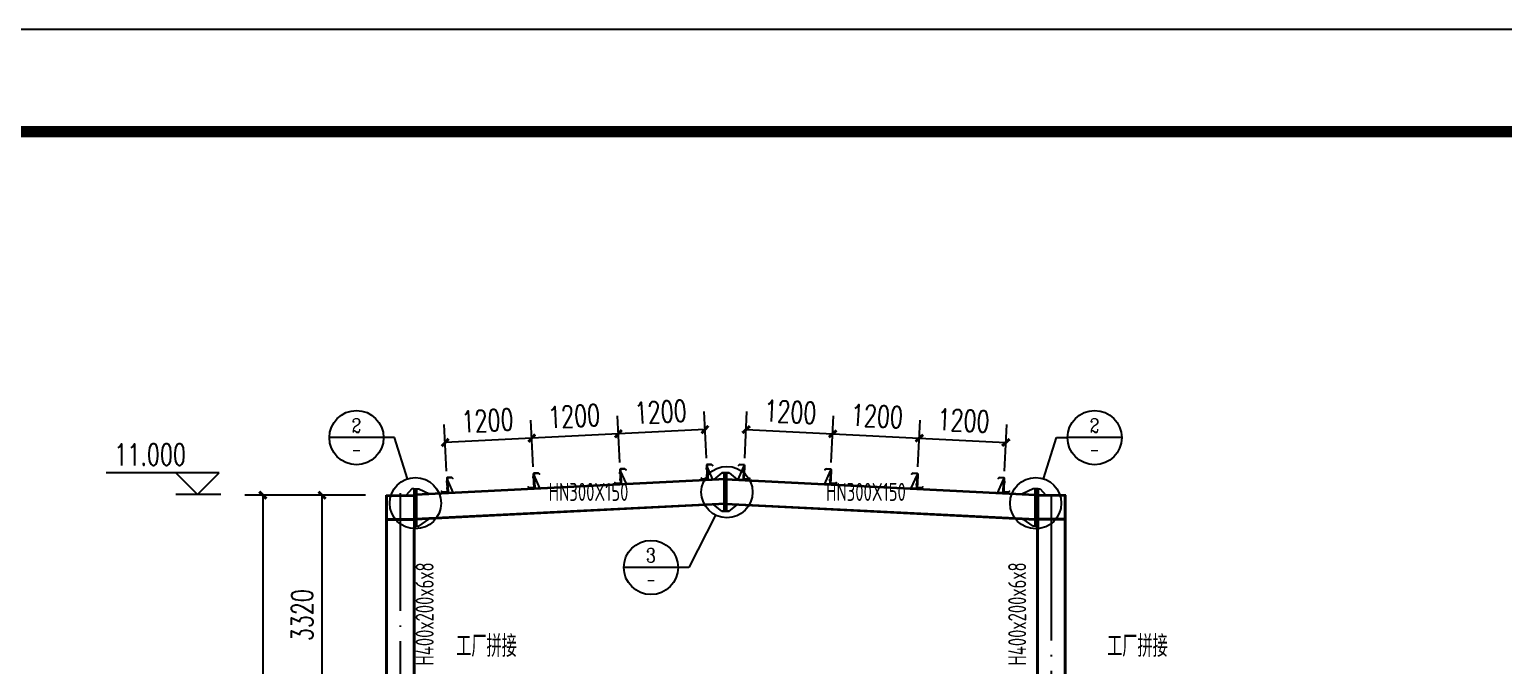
# Model space of a CAD drawing. Extents: x -89996 to 1006241, y -2176 to 440573.
# Drawn here: x 921821 to 942221, y 73023 to 81824 of the extents above; entities that cross this region are included whole.
import ezdxf
from ezdxf.enums import TextEntityAlignment as Align

# ---------------------------------------------------------------- set-up
doc = ezdxf.new("R2010")
doc.units = 0
doc.header["$LTSCALE"] = 1000
doc.header["$MEASUREMENT"] = 0
doc.linetypes.add('DOTE', pattern=[2.42, 2, -0.2, 0.02, -0.2])
for name, color, linetype in [('AXIS', 3, 'Continuous'), ('DOTE', 1, 'DOTE'), ('GZ', 50, 'Continuous'), ('LT', 27, 'Continuous'), ('MC', 132, 'Continuous'), ('PUB_TEXT', 7, 'Continuous'), ('PUB_TITLE', 4, 'Continuous'), ('STQM_PL_THIN', 2, 'Continuous'), ('TEXT', 7, 'Continuous')]:
    doc.layers.add(name, color=color, linetype=linetype)
doc.styles.add('_TCH_DIM', font='SIMPLEX', dxfattribs={"bigfont": 'GBCBIG'})
doc.styles.add('_TCH_DIM_T3', font='SIMPLEX', dxfattribs={"width": 0.705882, "bigfont": 'GBCBIG'})
doc.styles.add('_TCH_LABEL', font='COMPLEX', dxfattribs={"bigfont": 'GBCBIG'})
doc.styles.add('TSSD_Dimension', font='Tssdeng.shx', dxfattribs={"width": 0.8, "bigfont": 'hztxt.shx'})
doc.dimstyles.new('TCH_100_1', dxfattribs={"dimtxt": 297.5, "dimasz": 100, "dimexe": 250, "dimexo": 300, "dimgap": 126.25, "dimtad": 1, "dimdec": 0, "dimzin": 0, "dimdsep": 46, "dimtxsty": '_TCH_DIM_T3', "dimblk": 'ARCHTICK', "dimcen": 0.09, "dimclrd": 126, "dimclre": 126, "dimclrt": 7, "dimazin": 2, "dimtfac": 1, "dimtdec": 0, "dimtix": 1, "dimtmove": 2, "dimatfit": 3, "dimfxl": 0, "dimtolj": 1, "dimtzin": 0, "dimarcsym": 0})

# ---------------------------------------------------------------- blocks, each defined once
blk = doc.blocks.new('4')
at = {"layer": 'LT', "color": 1, "linetype": 'Continuous'}
for p, q in [((1121054, 121886, -8), (1121014, 121884, -8)), ((1121054, 121886, -8), (1121014, 121884, -8)), ((1121058, 121794, -8), (1121019, 121792, -8)), ((1121058, 121794, -8), (1121019, 121792, -8))]:
    blk.add_line(p, q, dxfattribs=at)
at = {"layer": 'LT', "elevation": -8}
blk.add_lwpolyline([(1121032, 121929, -0.414214), (1121041, 121940), (1121097, 121943), (1121111, 121930), (1121113, 121932), (1121098, 121946), (1121038, 121943, 0.414214), (1121028, 121932), (1121037, 121755, -0.414214), (1121028, 121745), (1120972, 121742), (1120958, 121755), (1120956, 121753), (1120971, 121739), (1121031, 121742, 0.414214), (1121040, 121753), (1121032, 121929)], format="xyb", dxfattribs=at)
at = {"layer": 'LT', "elevation": -4}
for points in [[(1121032, 121924), (1121038, 121925), (1121047, 121733), (1121041, 121733)], [(1121038, 121915), (1121047, 121733), (1121117, 121736)]]:
    blk.add_lwpolyline(points, close=True, dxfattribs=at)
at = {"layer": 'LT', "color": 1, "linetype": 'Continuous'}
for points in [[(1121031, 121872, -8), (1121030, 121897, -8), (1121040, 121873, -8), (1121039, 121897, -8)], [(1121031, 121872, -8), (1121030, 121897, -8), (1121040, 121873, -8), (1121039, 121897, -8)], [(1121035, 121805, -8), (1121036, 121781, -8), (1121044, 121806, -8), (1121045, 121781, -8)], [(1121035, 121805, -8), (1121036, 121781, -8), (1121044, 121806, -8), (1121045, 121781, -8)]]:
    blk.add_solid(points, dxfattribs=at)
blk = doc.blocks.new('_ArchTick')
at = {"color": 0, "linetype": 'ByBlock', "const_width": 0.4}
blk.add_lwpolyline([(-0.5, -0.5), (0.5, 0.5)], dxfattribs=at)
blk = doc.blocks.new('*D1090')
at = {"color": 126, "lineweight": -2, "transparency": 16777216}
for p, q in [((926470, 75380), (925621, 75380)), ((925871, 72060), (925871, 75380)), ((926472, 72060), (925621, 72060))]:
    blk.add_line(p, q, dxfattribs=at)
at = {"layer": 'Defpoints', "color": 0, "transparency": 16777216}
for p in [(925871, 75380), (926770, 75380), (926772, 72060, 2)]:
    blk.add_point(p, dxfattribs=at)
at = {"color": 126, "lineweight": -2, "transparency": 16777216, "xscale": 100, "yscale": 100, "zscale": 100}
for p, rotation in [((925871, 75380), 90), ((925871, 72060), 270)]:
    blk.add_blockref('_ArchTick', p, dxfattribs=dict(at, rotation=rotation))
at = {"color": 7, "transparency": 16777216, "insert": (925596, 73720), "char_height": 297.5, "attachment_point": 5, "rotation": 90, "style": '_TCH_DIM_T3'}
blk.add_mtext('\\A1;3320', dxfattribs=at)
blk = doc.blocks.new('*D1094')
at = {"color": 126, "lineweight": -2, "transparency": 16777216}
for p, q in [((926456, 75380), (924800, 75380)), ((925050, 75380), (925050, 64380)), ((926456, 64380), (924800, 64380))]:
    blk.add_line(p, q, dxfattribs=at)
at = {"layer": 'Defpoints', "color": 0, "transparency": 16777216}
for p in [(926756, 75380), (925050, 64380), (926756, 64380)]:
    blk.add_point(p, dxfattribs=at)
at = {"color": 126, "lineweight": -2, "transparency": 16777216, "xscale": 100, "yscale": 100, "zscale": 100}
for p, rotation in [((925050, 75380), 90), ((925050, 64380), 270)]:
    blk.add_blockref('_ArchTick', p, dxfattribs=dict(at, rotation=rotation))
at = {"color": 7, "transparency": 16777216, "insert": (924775, 69880), "char_height": 297.5, "attachment_point": 5, "rotation": 90, "style": '_TCH_DIM_T3'}
blk.add_mtext('\\A1;11000', dxfattribs=at)
blk = doc.blocks.new('*D1082')
at = {"color": 126, "lineweight": -2, "transparency": 16777216}
for p, q in [((931189, 75893), (931157, 76538)), ((929991, 75832), (929959, 76478)), ((931169, 76288), (929971, 76229))]:
    blk.add_line(p, q, dxfattribs=at)
at = {"layer": 'Defpoints', "color": 0, "transparency": 16777216}
for p in [(929971, 76229), (930006, 75533, 0), (931204, 75593, 0)]:
    blk.add_point(p, dxfattribs=at)
at = {"color": 126, "lineweight": -2, "transparency": 16777216, "xscale": 100, "yscale": 100, "zscale": 100}
for p, rotation in [((929971, 76229), 182.8624052262562), ((931169, 76288), 2.862405226256115)]:
    blk.add_blockref('_ArchTick', p, dxfattribs=dict(at, rotation=rotation))
at = {"color": 7, "transparency": 16777216, "insert": (930556, 76533), "char_height": 297.5, "attachment_point": 5, "rotation": 2.8624, "style": '_TCH_DIM_T3'}
blk.add_mtext('\\A1;1200', dxfattribs=at)
blk = doc.blocks.new('*D1083')
at = {"color": 126, "lineweight": -2, "transparency": 16777216}
for p, q in [((928792, 75773), (928760, 76418)), ((929991, 75832), (929959, 76478)), ((929971, 76229), (928773, 76169))]:
    blk.add_line(p, q, dxfattribs=at)
at = {"layer": 'Defpoints', "color": 0, "transparency": 16777216}
for p in [(928773, 76169), (930006, 75533, 0), (928807, 75473, 0)]:
    blk.add_point(p, dxfattribs=at)
at = {"color": 126, "lineweight": -2, "transparency": 16777216, "xscale": 100, "yscale": 100, "zscale": 100}
for p, rotation in [((929971, 76229), 2.862405226256115), ((928773, 76169), 182.8624052262562)]:
    blk.add_blockref('_ArchTick', p, dxfattribs=dict(at, rotation=rotation))
at = {"color": 7, "transparency": 16777216, "insert": (929358, 76473), "char_height": 297.5, "attachment_point": 5, "rotation": 2.8624, "style": '_TCH_DIM_T3'}
blk.add_mtext('\\A1;1200', dxfattribs=at)
blk = doc.blocks.new('*D1084')
at = {"color": 126, "lineweight": -2, "transparency": 16777216}
for p, q in [((927594, 75713), (927562, 76358)), ((928792, 75773), (928760, 76418)), ((928773, 76169), (927574, 76109))]:
    blk.add_line(p, q, dxfattribs=at)
at = {"layer": 'Defpoints', "color": 0, "transparency": 16777216}
for p in [(927574, 76109), (927609, 75413, 0), (928807, 75473, 0)]:
    blk.add_point(p, dxfattribs=at)
at = {"color": 126, "lineweight": -2, "transparency": 16777216, "xscale": 100, "yscale": 100, "zscale": 100}
for p, rotation in [((927574, 76109), 182.8624052262562), ((928773, 76169), 2.862405226256115)]:
    blk.add_blockref('_ArchTick', p, dxfattribs=dict(at, rotation=rotation))
at = {"color": 7, "transparency": 16777216, "insert": (928160, 76413), "char_height": 297.5, "attachment_point": 5, "rotation": 2.8624, "style": '_TCH_DIM_T3'}
blk.add_mtext('\\A1;1200', dxfattribs=at)
blk = doc.blocks.new('*D1086')
at = {"color": 126, "lineweight": -2, "transparency": 16777216}
for p, q in [((931719, 75893), (931751, 76538)), ((932917, 75832), (932950, 76478)), ((931739, 76288), (932937, 76229))]:
    blk.add_line(p, q, dxfattribs=at)
at = {"layer": 'Defpoints', "color": 0, "transparency": 16777216}
for p in [(932937, 76229), (931704, 75593, 0), (932902, 75533, 0)]:
    blk.add_point(p, dxfattribs=at)
at = {"color": 126, "lineweight": -2, "transparency": 16777216, "xscale": 100, "yscale": 100, "zscale": 100}
for p, rotation in [((931739, 76288), 177.1375947729085), ((932937, 76229), 357.1375947729085)]:
    blk.add_blockref('_ArchTick', p, dxfattribs=dict(at, rotation=rotation))
at = {"color": 7, "transparency": 16777216, "insert": (932352, 76533), "char_height": 297.5, "attachment_point": 5, "rotation": 357.1376, "style": '_TCH_DIM_T3'}
blk.add_mtext('\\A1;1200', dxfattribs=at)
blk = doc.blocks.new('*D1087')
at = {"color": 126, "lineweight": -2, "transparency": 16777216}
for p, q in [((932917, 75832), (932950, 76478)), ((934116, 75773), (934148, 76418)), ((932937, 76229), (934136, 76169))]:
    blk.add_line(p, q, dxfattribs=at)
at = {"layer": 'Defpoints', "color": 0, "transparency": 16777216}
for p in [(934136, 76169), (932902, 75533, 0), (934101, 75473, 0)]:
    blk.add_point(p, dxfattribs=at)
at = {"color": 126, "lineweight": -2, "transparency": 16777216, "xscale": 100, "yscale": 100, "zscale": 100}
for p, rotation in [((932937, 76229), 177.1375947729085), ((934136, 76169), 357.1375947729085)]:
    blk.add_blockref('_ArchTick', p, dxfattribs=dict(at, rotation=rotation))
at = {"color": 7, "transparency": 16777216, "insert": (933550, 76473), "char_height": 297.5, "attachment_point": 5, "rotation": 357.1376, "style": '_TCH_DIM_T3'}
blk.add_mtext('\\A1;1200', dxfattribs=at)
blk = doc.blocks.new('*D1088')
at = {"color": 126, "lineweight": -2, "transparency": 16777216}
for p, q in [((934116, 75773), (934148, 76418)), ((935314, 75713), (935347, 76358)), ((934136, 76169), (935334, 76109))]:
    blk.add_line(p, q, dxfattribs=at)
at = {"layer": 'Defpoints', "color": 0, "transparency": 16777216}
for p in [(935334, 76109), (934101, 75473, 0), (935299, 75413, 0)]:
    blk.add_point(p, dxfattribs=at)
at = {"color": 126, "lineweight": -2, "transparency": 16777216, "xscale": 100, "yscale": 100, "zscale": 100}
for p, rotation in [((934136, 76169), 177.1375947729085), ((935334, 76109), 357.1375947729085)]:
    blk.add_blockref('_ArchTick', p, dxfattribs=dict(at, rotation=rotation))
at = {"color": 7, "transparency": 16777216, "insert": (934749, 76413), "char_height": 297.5, "attachment_point": 5, "rotation": 357.1376, "style": '_TCH_DIM_T3'}
blk.add_mtext('\\A1;1200', dxfattribs=at)

msp = doc.modelspace()

# ---------------------------------------------------------------- linework, layer by layer
at = {"layer": 'AXIS'}
for p, q in [((926721.62, 76177.01), (925971.62, 76177.01)), ((926872.52, 76177.01), (926721.62, 76177.01)), ((927053.97, 75607.03), (926872.52, 76177.01)), ((935854.17, 75607.03), (936035.63, 76177.01)), ((936035.63, 76177.01), (936186.53, 76177.01)), ((936936.53, 76177.01), (936186.53, 76177.01)), ((924447.36, 75687.57), (922882.36, 75687.57)), ((924147.36, 75387.57), (923847.36, 75687.57)), ((924147.36, 75387.57), (924447.36, 75687.57)), ((924467.36, 75387.57), (923847.36, 75387.57)), ((931314.16, 75105.46), (930947.7, 74379.42)), ((930796.81, 74379.42), (930046.81, 74379.42)), ((930947.7, 74379.42), (930796.81, 74379.42))]:
    msp.add_line(p, q, dxfattribs=at)
for centre, radius in [((926346.62, 76177.01), 375), ((936561.53, 76177.01), 375), ((931474.07, 75422.3), 354.91), ((927161.63, 75268.84), 354.91), ((935746.51, 75268.84), 354.91), ((930421.81, 74379.42), 375)]:
    msp.add_circle(centre, radius, dxfattribs=at)
at = {"layer": 'DOTE'}
for p, q in [((935965.63, 63688.47), (935965.63, 75533.34)), ((926955.63, 64097.55), (926955.63, 75405.92))]:
    msp.add_line(p, q, dxfattribs=at)
at = {"layer": 'GZ'}
for p, q in [((926755.63, 75379.87), (927141.63, 75379.87)), ((926755.63, 64399.87), (926755.63, 75379.87)), ((926769.63, 64399.87), (926769.63, 75379.87)), ((926769.63, 75369.87), (927141.63, 75369.87)), ((927111.63, 75469.87), (927032.47, 75379.87)), ((927141.63, 75469.87), (927111.63, 75469.87)), ((927141.63, 75469.87), (927181.63, 75469.87)), ((927161.63, 74952.36), (927161.63, 75469.87)), ((927181.63, 74952.36), (927181.63, 75469.87)), ((927181.63, 75469.87), (927211.63, 75469.87)), ((927211.63, 75469.87), (927356.47, 75399.61)), ((935709.63, 75469.87), (935564.8, 75399.61)), ((935739.63, 75469.87), (935709.63, 75469.87)), ((935779.63, 75469.87), (935739.63, 75469.87)), ((935739.63, 74952.36), (935739.63, 75469.87)), ((935759.63, 74952.36), (935759.63, 75469.87)), ((935779.63, 75469.87), (935809.63, 75469.87)), ((936165.63, 75379.87), (935779.63, 75379.87)), ((936151.63, 75369.87), (935779.63, 75369.87)), ((935809.63, 75469.87), (935888.8, 75379.87)), ((936151.63, 64399.87), (936151.63, 75379.87)), ((936165.63, 64399.87), (936165.63, 75379.87)), ((926769.63, 75050.77), (927141.63, 75050.77)), ((926769.63, 75040.77), (927141.63, 75040.77)), ((927141.63, 74902.36), (927155.63, 74902.36)), ((927141.63, 64399.87), (927141.63, 74902.36)), ((927155.63, 74902.36), (927161.63, 74952.36)), ((927155.63, 64399.87), (927155.63, 74902.36)), ((927161.63, 74952.36), (927181.63, 74952.36)), ((927181.63, 74952.36), (927211.63, 74952.36)), ((927211.63, 74952.36), (927348.43, 75049.21)), ((935709.63, 74952.36), (935572.84, 75049.21)), ((935739.63, 74952.36), (935709.63, 74952.36)), ((935759.63, 74952.36), (935739.63, 74952.36)), ((935765.63, 74902.36), (935759.63, 74952.36)), ((935779.63, 74902.36), (935765.63, 74902.36)), ((935765.63, 64399.87), (935765.63, 74902.36)), ((936151.63, 75050.77), (935779.63, 75050.77)), ((936151.63, 75040.77), (935779.63, 75040.77)), ((935779.63, 64399.87), (935779.63, 74902.36))]:
    msp.add_line(p, q, dxfattribs=at)
at = {"layer": 'MC'}
for p, q in [((931404.07, 75687.08), (931294.07, 75597.08)), ((931404.07, 75687.08), (931504.07, 75687.08)), ((931504.07, 75687.08), (931404.07, 75687.08)), ((931434.07, 75157.52), (931434.07, 75687.08)), ((931454.07, 75157.52), (931454.07, 75687.08)), ((931474.07, 75157.52), (931474.07, 75687.08)), ((931504.07, 75687.08), (931614.07, 75597.08)), ((931454.07, 75605.39), (927163.63, 75390.87)), ((931454.07, 75595.39), (927163.63, 75380.87)), ((931454.07, 75605.39), (935744.51, 75390.87)), ((931454.07, 75595.39), (935744.51, 75380.87)), ((931454.07, 75265.39), (927163.63, 75050.87)), ((931454.07, 75255.39), (927163.63, 75040.87)), ((931404.07, 75157.52), (931294.07, 75247.52)), ((931404.07, 75157.52), (931504.07, 75157.52)), ((931504.07, 75157.52), (931404.07, 75157.52)), ((931454.07, 75265.39), (935744.51, 75050.87)), ((931454.07, 75255.39), (935744.51, 75040.87)), ((931504.07, 75157.52), (931614.07, 75247.52))]:
    msp.add_line(p, q, dxfattribs=at)
at = {"layer": 'PUB_TITLE'}
msp.add_lwpolyline([(897449.45, 18823.61), (986549.45, 18823.61), (986549.45, 81823.61), (897449.45, 81823.61)], close=True, dxfattribs=at)
at = {"layer": 'PUB_TITLE', "const_width": 159.09}
msp.add_lwpolyline([(899747.43, 19530.68), (899747.43, 80409.47), (985135.31, 80409.47), (985135.31, 19530.68)], close=True, dxfattribs=at)
at = {"layer": 'STQM_PL_THIN', "linetype": 'ByBlock'}
for p, q in [((927141.63, 75469.87), (927141.63, 74902.36)), ((935779.63, 75469.87), (935779.63, 74902.36))]:
    msp.add_line(p, q, dxfattribs=at)

# ---------------------------------------------------------------- block references
at = {"extrusion": (0.000390955, 1.93016e-05, 1), "rotation": 359.9280376253071}
for p in [(-192386.15, -44851.46, 369.04), (-191187.64, -44791.54, 369.51), (-189989.14, -44731.61, 369.98), (-193584.65, -44911.39, 368.57)]:
    msp.add_blockref('4', p, dxfattribs=at)
at = {"extrusion": (-0.000390955, 1.93016e-05, 1), "xscale": -1, "rotation": 0.07196237469288214}
for p in [(2052897.15, -44731.6, -358.34), (2054095.65, -44791.53, -358.81), (2055294.15, -44851.45, -359.28), (2056492.65, -44911.38, -359.75)]:
    msp.add_blockref('4', p, dxfattribs=at)

# ---------------------------------------------------------------- texts
at = {"layer": 'PUB_TEXT', "style": '_TCH_LABEL'}
for s, p, p2 in [('2', (926281.37, 76246.42), (926411.87, 76246.42)), ('2', (936496.27, 76246.42), (936626.78, 76246.42)), ('3', (930356.56, 74448.83), (930487.06, 74448.83))]:
    msp.add_text(s, height=195.75, dxfattribs=at).set_placement(p, p2, align=Align.FIT)
at = {"layer": 'PUB_TEXT', "style": '_TCH_DIM', "width": 0.705882}
msp.add_text('11.000', height=297.5, dxfattribs=at).set_placement((922996.36, 75792.57))
at = {"layer": 'PUB_TEXT', "style": '_TCH_LABEL', "width": 0.777778}
for p, p2 in [((926281.37, 75911.85), (926411.87, 75911.85)), ((936496.27, 75911.85), (936626.78, 75911.85)), ((930356.56, 74114.26), (930487.06, 74114.26))]:
    msp.add_text('-', height=195.75, dxfattribs=at).set_placement(p, p2, align=Align.FIT)
at = {"layer": 'TEXT', "style": 'TSSD_Dimension', "width": 0.7}
for p in [(929005.38, 75224.73), (932844.37, 75224.73)]:
    msp.add_text('HN300X150', height=250, dxfattribs=at).set_placement(p, align=Align.BOTTOM_LEFT)
for s, height, rotation, p in [('H400x200x6x8', 250, 90, (927490.14, 73021.05)), ('H400x200x6x8', 250, 90, (935690.14, 73021.05)), ('工厂拼接', 300, 359.999999, (927725.78, 73051.49, 2.24)), ('工厂拼接', 300, 359.999999, (936734.78, 73051.49, 2.24))]:
    msp.add_text(s, height=height, rotation=rotation, dxfattribs=at).set_placement(p, align=Align.BOTTOM_LEFT)

# ---------------------------------------------------------------- dimensions: what is measured, and where the dimension line sits
for base, p1, p2, angle, picture, middle in [((929971.1, 76228.58, 0), (931204.03, 75592.89, 0), (930005.9, 75532.6, 0), 2.862405, '*D1082', (930556.45, 76533.19, 0)), ((932937.05, 76228.58, 0), (931704.11, 75592.89, 0), (932902.25, 75532.6, 0), 177.137595, '*D1086', (932351.7, 76533.19, 0)), ((927574.1, 76108.73, 0), (928807.38, 75473.06), (927608.88, 75413.13), 2.862405, '*D1084', (928159.62, 76413.35, 0)), ((928772.6, 76168.65, 0), (930005.9, 75532.6, 0), (928807.38, 75473.06), 2.862405, '*D1083', (929358.12, 76473.27, 0)), ((934135.55, 76168.65, 0), (932902.25, 75532.6, 0), (934100.77, 75473.06), 177.137595, '*D1087', (933550.03, 76473.27, 0)), ((935334.05, 76108.73, 0), (934100.77, 75473.06), (935299.27, 75413.13), 177.137595, '*D1088', (934748.53, 76413.35, 0)), ((925049.6, 64379.76), (926755.63, 75379.87), (926755.63, 64379.76), 90, '*D1094', (924774.6, 69879.81)), ((925870.97, 75379.87), (926771.63, 72059.79, 2.24), (926769.63, 75379.87), 90, '*D1090', (925595.97, 73719.83))]:
    dim = msp.add_linear_dim(base=base, p1=p1, p2=p2, angle=angle, dimstyle='TCH_100_1')
    dim.commit()
    dim.dimension.update_dxf_attribs({"geometry": picture, "text_midpoint": middle})

doc.saveas('drawing.dxf')
